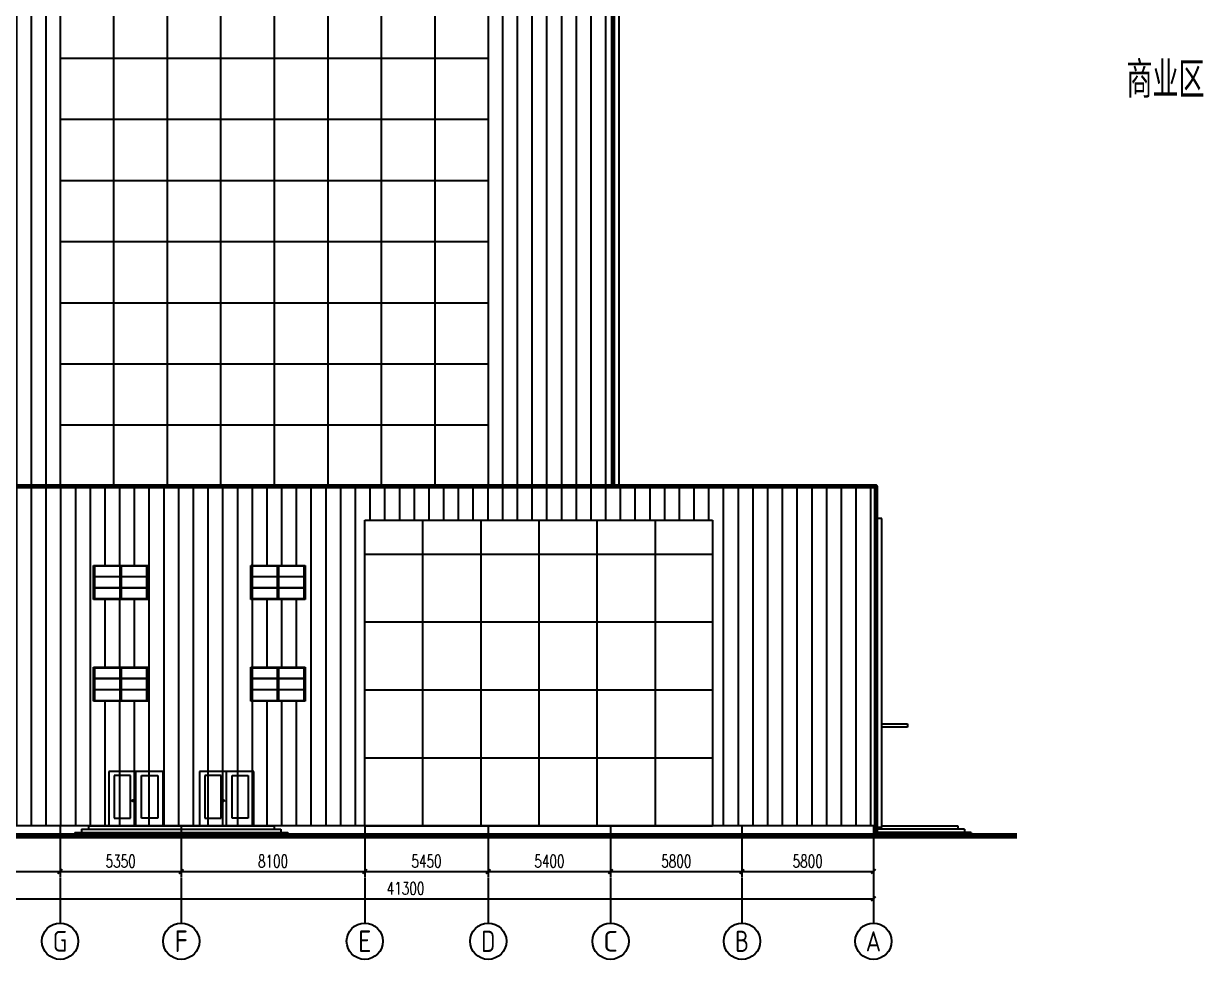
# Model space of a CAD drawing. Extents: x -1 to 1050000, y -900000 to 0.
# Drawn here: x 28251 to 80326, y -145281 to -103956 of the extents above; entities that cross this region are included whole.
import ezdxf
from ezdxf.enums import TextEntityAlignment as Align

# ---------------------------------------------------------------- set-up
doc = ezdxf.new("R2010")
doc.units = 0
doc.header["$LTSCALE"] = 1000
doc.header["$MEASUREMENT"] = 0
for name, color, linetype in [('3T_GLASS', 5, 'Continuous'), ('AXIS', 3, 'Continuous'), ('AXIS_TEXT', 7, 'Continuous'), ('E_CURTWALL', 71, 'Continuous'), ('E_FLOOR', 4, 'Continuous'), ('E_LINE', 7, 'Continuous'), ('E_STAIR', 2, 'Continuous'), ('E_WINDOW', 4, 'Continuous')]:
    doc.layers.add(name, color=color, linetype=linetype)
doc.layers.add('DOTE', color=1, linetype='Continuous', plot=False)
doc.layers.add('outline', color=10, linetype='Continuous', lineweight=60)
doc.styles.add('_TCH_AXIS', font='tssdeng.shx', dxfattribs={"bigfont": 'GBCBIG.shx'})
doc.styles.add('_TCH_DIM_T3', font='SIMPLEX', dxfattribs={"width": 0.705882, "bigfont": 'GBCBIG'})
doc.styles.get("Standard").update_dxf_attribs({"font": 'gbenor.shx', "bigfont": 'gbcbig.shx'})
doc.dimstyles.new('_TCH_ARCH&&100', dxfattribs={"dimtxt": 297.5, "dimasz": 100, "dimexe": 250, "dimexo": 300, "dimgap": 126.25, "dimtad": 1, "dimdec": 0, "dimzin": 0, "dimdsep": 46, "dimtxsty": '_TCH_DIM_T3', "dimblk": 'ARCHTICK', "dimcen": 0.09, "dimclrt": 7, "dimazin": 2, "dimtfac": 1, "dimtdec": 0, "dimtix": 1, "dimtmove": 2, "dimatfit": 3, "dimfxl": 1, "dimtolj": 1, "dimtzin": 0, "dimarcsym": 0})
pattern_1 = [(90, (0, 0), (-650, 4e-14), [])]

# ---------------------------------------------------------------- blocks, each defined once
blk = doc.blocks.new('*U10')
at = {"layer": 'E_WINDOW'}
for p, q in [((48, 1467), (0, 1500)), ((0, 1500), (2400, 1500)), ((0, 0), (0, 1500)), ((2352, 1467), (48, 1467)), ((48, 1467), (48, 33)), ((1176, 1466), (1224, 1466)), ((1176, 34), (1176, 1466)), ((1224, 1466), (1224, 34)), ((2400, 1500), (2352, 1467)), ((2352, 33), (2352, 1467)), ((2400, 1500), (2400, 0)), ((48, 996), (48, 1013)), ((48, 1013), (1176, 1013)), ((1176, 996), (48, 996)), ((1224, 1013), (2352, 1013)), ((2352, 996), (1224, 996)), ((2352, 1013), (2352, 996)), ((48, 33), (0, 0)), ((2400, 0), (0, 0)), ((48, 500), (48, 517)), ((48, 517), (1176, 517)), ((1176, 500), (48, 500)), ((48, 33), (2352, 33)), ((1224, 34), (1176, 34)), ((1224, 517), (2352, 517)), ((2352, 500), (1224, 500)), ((2352, 517), (2352, 500)), ((2352, 33), (2400, 0))]:
    blk.add_line(p, q, dxfattribs=at)
blk = doc.blocks.new('*U11')
at = {"layer": 'E_WINDOW'}
for p, q in [((48, 1467), (0, 1500)), ((0, 1500), (2400, 1500)), ((0, 0), (0, 1500)), ((2352, 1467), (48, 1467)), ((48, 1467), (48, 33)), ((1176, 1466), (1224, 1466)), ((1176, 34), (1176, 1466)), ((1224, 1466), (1224, 34)), ((2400, 1500), (2352, 1467)), ((2352, 33), (2352, 1467)), ((2400, 1500), (2400, 0)), ((48, 996), (48, 1013)), ((48, 1013), (1176, 1013)), ((1176, 996), (48, 996)), ((1224, 1013), (2352, 1013)), ((2352, 996), (1224, 996)), ((2352, 1013), (2352, 996)), ((48, 33), (0, 0)), ((2400, 0), (0, 0)), ((48, 500), (48, 517)), ((48, 517), (1176, 517)), ((1176, 500), (48, 500)), ((48, 33), (2352, 33)), ((1224, 34), (1176, 34)), ((1224, 517), (2352, 517)), ((2352, 500), (1224, 500)), ((2352, 517), (2352, 500)), ((2352, 33), (2400, 0))]:
    blk.add_line(p, q, dxfattribs=at)
blk = doc.blocks.new('*U12')
at = {"layer": 'E_WINDOW'}
for p, q in [((48, 1467), (0, 1500)), ((0, 1500), (2400, 1500)), ((0, 0), (0, 1500)), ((2352, 1467), (48, 1467)), ((48, 1467), (48, 33)), ((1176, 1466), (1224, 1466)), ((1176, 34), (1176, 1466)), ((1224, 1466), (1224, 34)), ((2400, 1500), (2352, 1467)), ((2352, 33), (2352, 1467)), ((2400, 1500), (2400, 0)), ((48, 996), (48, 1013)), ((48, 1013), (1176, 1013)), ((1176, 996), (48, 996)), ((1224, 1013), (2352, 1013)), ((2352, 996), (1224, 996)), ((2352, 1013), (2352, 996)), ((48, 33), (0, 0)), ((2400, 0), (0, 0)), ((48, 500), (48, 517)), ((48, 517), (1176, 517)), ((1176, 500), (48, 500)), ((48, 33), (2352, 33)), ((1224, 34), (1176, 34)), ((1224, 517), (2352, 517)), ((2352, 500), (1224, 500)), ((2352, 517), (2352, 500)), ((2352, 33), (2400, 0))]:
    blk.add_line(p, q, dxfattribs=at)
blk = doc.blocks.new('*U13')
at = {"layer": 'E_WINDOW'}
for p, q in [((48, 1467), (0, 1500)), ((0, 1500), (2400, 1500)), ((0, 0), (0, 1500)), ((2352, 1467), (48, 1467)), ((48, 1467), (48, 33)), ((1176, 1466), (1224, 1466)), ((1176, 34), (1176, 1466)), ((1224, 1466), (1224, 34)), ((2400, 1500), (2352, 1467)), ((2352, 33), (2352, 1467)), ((2400, 1500), (2400, 0)), ((48, 996), (48, 1013)), ((48, 1013), (1176, 1013)), ((1176, 996), (48, 996)), ((1224, 1013), (2352, 1013)), ((2352, 996), (1224, 996)), ((2352, 1013), (2352, 996)), ((48, 33), (0, 0)), ((2400, 0), (0, 0)), ((48, 500), (48, 517)), ((48, 517), (1176, 517)), ((1176, 500), (48, 500)), ((48, 33), (2352, 33)), ((1224, 34), (1176, 34)), ((1224, 517), (2352, 517)), ((2352, 500), (1224, 500)), ((2352, 517), (2352, 500)), ((2352, 33), (2400, 0))]:
    blk.add_line(p, q, dxfattribs=at)
blk = doc.blocks.new('*U676')
blk.add_line((-9450, 0), (9450, 0))
blk = doc.blocks.new('*U675')
at = {"layer": 'E_CURTWALL', "color": 0, "linetype": 'ByBlock', "lineweight": -2, "transparency": 16777216}
for p in [(0, 18900), (0, 16200), (0, 13500), (0, 10800), (0, 8100), (0, 5400), (0, 2700), (0, 0)]:
    blk.add_blockref('*U676', p, dxfattribs=at)
blk = doc.blocks.new('*U678')
blk.add_line((0, -6750), (0, 6750))
blk = doc.blocks.new('*U677')
at = {"layer": 'E_CURTWALL', "color": 0, "linetype": 'ByBlock', "lineweight": -2, "transparency": 16777216}
for p in [(0, 0), (2565, 0), (5130, 0), (7695, 0), (10260, 0), (12825, 0)]:
    blk.add_blockref('*U678', p, dxfattribs=at)
blk = doc.blocks.new('*U680')
blk.add_line((-7675, 0), (7675, 0))
blk = doc.blocks.new('*U679')
at = {"layer": 'E_CURTWALL', "color": 0, "linetype": 'ByBlock', "lineweight": -2, "transparency": 16777216}
for p in [(0, 12000), (0, 9000), (0, 6000), (0, 3000), (0, 0)]:
    blk.add_blockref('*U680', p, dxfattribs=at)
blk = doc.blocks.new('_ArchTick')
at = {"color": 0, "linetype": 'ByBlock', "const_width": 0.4}
blk.add_lwpolyline([(-0.5, -0.5), (0.5, 0.5)], dxfattribs=at)
blk = doc.blocks.new('*D683')
at = {"layer": 'AXIS', "color": 0, "lineweight": -2, "transparency": 16777216}
for p, q in [((59960, -140151), (59960, -141650)), ((65760, -140151), (65760, -141650))]:
    blk.add_line(p, q, dxfattribs=at)
at = {"layer": 'AXIS', "color": 0, "transparency": 16777216}
blk.add_line((59960, -141400), (65760, -141400), dxfattribs=at)
at = {"layer": 'Defpoints', "color": 0, "transparency": 16777216}
for p in [(59960, -139851), (65760, -139851), (65760, -141400)]:
    blk.add_point(p, dxfattribs=at)
at = {"layer": 'AXIS', "color": 0, "transparency": 16777216, "xscale": 200, "yscale": 200, "zscale": 200, "rotation": 180}
blk.add_blockref('_ArchTick', (59960, -141400), dxfattribs=at)
at = {"layer": 'AXIS', "color": 0, "transparency": 16777216, "xscale": 200, "yscale": 200, "zscale": 200}
blk.add_blockref('_ArchTick', (65760, -141400), dxfattribs=at)
at = {"layer": 'AXIS', "color": 7, "transparency": 16777216, "insert": (62860, -140945), "char_height": 550, "attachment_point": 5, "style": '_TCH_DIM_T3'}
blk.add_mtext('\\A1;5800', dxfattribs=at)
blk = doc.blocks.new('*D684')
at = {"layer": 'AXIS', "color": 0, "lineweight": -2, "transparency": 16777216}
for p, q in [((54160, -140151), (54160, -141650)), ((59960, -140151), (59960, -141650))]:
    blk.add_line(p, q, dxfattribs=at)
at = {"layer": 'AXIS', "color": 0, "transparency": 16777216}
blk.add_line((54160, -141400), (59960, -141400), dxfattribs=at)
at = {"layer": 'Defpoints', "color": 0, "transparency": 16777216}
for p in [(54160, -139851), (59960, -139851), (59960, -141400)]:
    blk.add_point(p, dxfattribs=at)
at = {"layer": 'AXIS', "color": 0, "transparency": 16777216, "xscale": 200, "yscale": 200, "zscale": 200, "rotation": 180}
blk.add_blockref('_ArchTick', (54160, -141400), dxfattribs=at)
at = {"layer": 'AXIS', "color": 0, "transparency": 16777216, "xscale": 200, "yscale": 200, "zscale": 200}
blk.add_blockref('_ArchTick', (59960, -141400), dxfattribs=at)
at = {"layer": 'AXIS', "color": 7, "transparency": 16777216, "insert": (57060, -140945), "char_height": 550, "attachment_point": 5, "style": '_TCH_DIM_T3'}
blk.add_mtext('\\A1;5800', dxfattribs=at)
blk = doc.blocks.new('*D685')
at = {"layer": 'AXIS', "color": 0, "lineweight": -2, "transparency": 16777216}
for p, q in [((48760, -140151), (48760, -141650)), ((54160, -140151), (54160, -141650))]:
    blk.add_line(p, q, dxfattribs=at)
at = {"layer": 'AXIS', "color": 0, "transparency": 16777216}
blk.add_line((48760, -141400), (54160, -141400), dxfattribs=at)
at = {"layer": 'Defpoints', "color": 0, "transparency": 16777216}
for p in [(48760, -139851), (54160, -139851), (54160, -141400)]:
    blk.add_point(p, dxfattribs=at)
at = {"layer": 'AXIS', "color": 0, "transparency": 16777216, "xscale": 200, "yscale": 200, "zscale": 200, "rotation": 180}
blk.add_blockref('_ArchTick', (48760, -141400), dxfattribs=at)
at = {"layer": 'AXIS', "color": 0, "transparency": 16777216, "xscale": 200, "yscale": 200, "zscale": 200}
blk.add_blockref('_ArchTick', (54160, -141400), dxfattribs=at)
at = {"layer": 'AXIS', "color": 7, "transparency": 16777216, "insert": (51460, -140945), "char_height": 550, "attachment_point": 5, "style": '_TCH_DIM_T3'}
blk.add_mtext('\\A1;5400', dxfattribs=at)
blk = doc.blocks.new('*D686')
at = {"layer": 'AXIS', "color": 0, "lineweight": -2, "transparency": 16777216}
for p, q in [((43310, -140151), (43310, -141650)), ((48760, -140151), (48760, -141650))]:
    blk.add_line(p, q, dxfattribs=at)
at = {"layer": 'AXIS', "color": 0, "transparency": 16777216}
blk.add_line((43310, -141400), (48760, -141400), dxfattribs=at)
at = {"layer": 'Defpoints', "color": 0, "transparency": 16777216}
for p in [(43310, -139851), (48760, -139851), (48760, -141400)]:
    blk.add_point(p, dxfattribs=at)
at = {"layer": 'AXIS', "color": 0, "transparency": 16777216, "xscale": 200, "yscale": 200, "zscale": 200, "rotation": 180}
blk.add_blockref('_ArchTick', (43310, -141400), dxfattribs=at)
at = {"layer": 'AXIS', "color": 0, "transparency": 16777216, "xscale": 200, "yscale": 200, "zscale": 200}
blk.add_blockref('_ArchTick', (48760, -141400), dxfattribs=at)
at = {"layer": 'AXIS', "color": 7, "transparency": 16777216, "insert": (46035, -140945), "char_height": 550, "attachment_point": 5, "style": '_TCH_DIM_T3'}
blk.add_mtext('\\A1;5450', dxfattribs=at)
blk = doc.blocks.new('*D687')
at = {"layer": 'AXIS', "color": 0, "lineweight": -2, "transparency": 16777216}
for p, q in [((35210, -140151), (35210, -141650)), ((43310, -140151), (43310, -141650))]:
    blk.add_line(p, q, dxfattribs=at)
at = {"layer": 'AXIS', "color": 0, "transparency": 16777216}
blk.add_line((35210, -141400), (43310, -141400), dxfattribs=at)
at = {"layer": 'Defpoints', "color": 0, "transparency": 16777216}
for p in [(35210, -139851), (43310, -139851), (43310, -141400)]:
    blk.add_point(p, dxfattribs=at)
at = {"layer": 'AXIS', "color": 0, "transparency": 16777216, "xscale": 200, "yscale": 200, "zscale": 200, "rotation": 180}
blk.add_blockref('_ArchTick', (35210, -141400), dxfattribs=at)
at = {"layer": 'AXIS', "color": 0, "transparency": 16777216, "xscale": 200, "yscale": 200, "zscale": 200}
blk.add_blockref('_ArchTick', (43310, -141400), dxfattribs=at)
at = {"layer": 'AXIS', "color": 7, "transparency": 16777216, "insert": (39260, -140945), "char_height": 550, "attachment_point": 5, "style": '_TCH_DIM_T3'}
blk.add_mtext('\\A1;8100', dxfattribs=at)
blk = doc.blocks.new('*D688')
at = {"layer": 'AXIS', "color": 0, "lineweight": -2, "transparency": 16777216}
for p, q in [((29860, -140151), (29860, -141650)), ((35210, -140151), (35210, -141650))]:
    blk.add_line(p, q, dxfattribs=at)
at = {"layer": 'AXIS', "color": 0, "transparency": 16777216}
blk.add_line((29860, -141400), (35210, -141400), dxfattribs=at)
at = {"layer": 'Defpoints', "color": 0, "transparency": 16777216}
for p in [(29860, -139851), (35210, -139851), (35210, -141400)]:
    blk.add_point(p, dxfattribs=at)
at = {"layer": 'AXIS', "color": 0, "transparency": 16777216, "xscale": 200, "yscale": 200, "zscale": 200, "rotation": 180}
blk.add_blockref('_ArchTick', (29860, -141400), dxfattribs=at)
at = {"layer": 'AXIS', "color": 0, "transparency": 16777216, "xscale": 200, "yscale": 200, "zscale": 200}
blk.add_blockref('_ArchTick', (35210, -141400), dxfattribs=at)
at = {"layer": 'AXIS', "color": 7, "transparency": 16777216, "insert": (32535, -140945), "char_height": 550, "attachment_point": 5, "style": '_TCH_DIM_T3'}
blk.add_mtext('\\A1;5350', dxfattribs=at)
blk = doc.blocks.new('*D689')
at = {"layer": 'AXIS', "color": 0, "lineweight": -2, "transparency": 16777216}
for p, q in [((24460, -140151), (24460, -141650)), ((29860, -140151), (29860, -141650))]:
    blk.add_line(p, q, dxfattribs=at)
at = {"layer": 'AXIS', "color": 0, "transparency": 16777216}
blk.add_line((24460, -141400), (29860, -141400), dxfattribs=at)
at = {"layer": 'Defpoints', "color": 0, "transparency": 16777216}
for p in [(24460, -139851), (29860, -139851), (29860, -141400)]:
    blk.add_point(p, dxfattribs=at)
at = {"layer": 'AXIS', "color": 0, "transparency": 16777216, "xscale": 200, "yscale": 200, "zscale": 200, "rotation": 180}
blk.add_blockref('_ArchTick', (24460, -141400), dxfattribs=at)
at = {"layer": 'AXIS', "color": 0, "transparency": 16777216, "xscale": 200, "yscale": 200, "zscale": 200}
blk.add_blockref('_ArchTick', (29860, -141400), dxfattribs=at)
at = {"layer": 'AXIS', "color": 7, "transparency": 16777216, "insert": (27160, -140945), "char_height": 550, "attachment_point": 5, "style": '_TCH_DIM_T3'}
blk.add_mtext('\\A1;5400', dxfattribs=at)
blk = doc.blocks.new('*D690')
at = {"layer": 'AXIS', "color": 0, "lineweight": -2, "transparency": 16777216}
for p, q in [((24460, -140551), (24460, -142850)), ((65760, -140551), (65760, -142850))]:
    blk.add_line(p, q, dxfattribs=at)
at = {"layer": 'AXIS', "color": 0, "transparency": 16777216}
blk.add_line((24460, -142600), (65760, -142600), dxfattribs=at)
at = {"layer": 'Defpoints', "color": 0, "transparency": 16777216}
for p in [(24460, -140251), (65760, -140251), (65760, -142600)]:
    blk.add_point(p, dxfattribs=at)
at = {"layer": 'AXIS', "color": 0, "transparency": 16777216, "xscale": 200, "yscale": 200, "zscale": 200, "rotation": 180}
blk.add_blockref('_ArchTick', (24460, -142600), dxfattribs=at)
at = {"layer": 'AXIS', "color": 0, "transparency": 16777216, "xscale": 200, "yscale": 200, "zscale": 200}
blk.add_blockref('_ArchTick', (65760, -142600), dxfattribs=at)
at = {"layer": 'AXIS', "color": 7, "transparency": 16777216, "insert": (45110, -142145), "char_height": 550, "attachment_point": 5, "style": '_TCH_DIM_T3'}
blk.add_mtext('\\A1;41300', dxfattribs=at)
blk = doc.blocks.new('*U682')
at = {"layer": 'E_CURTWALL'}
blk.add_line((0, 25650), (0, -25650), dxfattribs=at)
blk = doc.blocks.new('*U681')
at = {"layer": 'outline', "color": 0, "linetype": 'ByBlock', "lineweight": -2, "transparency": 16777216}
for p in [(0, 0), (2362.5, 0), (4725, 0), (7087.5, 0), (9450, 0), (11812.5, 0), (14175, 0), (16537.5, 0), (18900, 0)]:
    blk.add_blockref('*U682', p, dxfattribs=at)
blk = doc.blocks.new('$EWDLib$00000642')
for p, q in [((1500, 2100), (0, 2100)), ((0, 2100), (0, 0)), ((1500, 0), (1500, 2100)), ((150, 1950), (150, 300)), ((600, 1950), (150, 1950)), ((900, 1950), (1350, 1950)), ((1350, 1950), (1350, 300)), ((0, 0), (1500, 0)), ((150, 300), (600, 300)), ((1350, 300), (900, 300))]:
    blk.add_line(p, q)
for points in [[(750, 0), (750, 2100)], [(600, 300), (600, 1950)], [(900, 300), (900, 1950)]]:
    blk.add_lwpolyline(points)
blk.add_circle((663, 975), 31)

msp = doc.modelspace()

# ---------------------------------------------------------------- hatches: boundary and pattern name
at = {"layer": '3T_GLASS'}
h = msp.add_hatch(dxfattribs=at)
h.set_pattern_fill('_USER', color=5, scale=650, angle=90, pattern_type=0)
h.set_pattern_definition(pattern_1)
h.paths.add_polyline_path([(24360, -124380.85), (29860, -124380.85), (29860, -73080.85), (48760, -73080.85), (48760, -124380.85), (54260, -124380.85), (54260, -71580.85), (43610, -71580.85), (24360, -71580.85)])
h = msp.add_hatch(dxfattribs=at)
h.set_pattern_fill('_USER', color=5, scale=650, angle=90, pattern_type=0)
h.set_pattern_definition(pattern_1)
h.paths.add_polyline_path([(24360, -139380.85), (43310, -139380.85), (43310, -125880.85), (58660, -125880.85), (58660, -139380.85), (65860, -139380.85), (65860, -134880.85), (65860, -125674.26), (65860, -124380.85), (24360, -124380.85), (24360, -125674.26)])
h.paths.add_polyline_path([(31335, -129380.85), (31335, -127880.85), (33735, -127880.85), (33735, -129380.85)], flags=16)
h.paths.add_polyline_path([(31382.93, -129347.42), (31382.93, -127914.27), (33687.07, -127914.27), (33687.07, -129347.42)], flags=0)
h.paths.add_polyline_path([(31383.19, -128880.48), (31383.19, -128863.77), (32511.03, -128863.77), (32511.03, -128384.93), (31383.19, -128384.93), (31383.19, -128368.22), (32511.03, -128368.22), (32511.03, -127914.45), (32558.97, -127914.45), (32558.97, -128368.22), (33686.81, -128368.22), (33686.81, -128384.93), (32558.97, -128384.93), (32558.97, -128863.77), (33686.81, -128863.77), (33686.81, -128880.48), (32558.97, -128880.48), (32558.97, -129347.06), (32511.03, -129347.06), (32511.03, -128880.48)], flags=0)
h.paths.add_polyline_path([(31335, -132380.85), (33735, -132380.85), (33735, -133880.85), (31335, -133880.85)], flags=16)
h.paths.add_polyline_path([(31382.93, -132414.27), (33687.07, -132414.27), (33687.07, -133847.42), (31382.93, -133847.42)], flags=0)
h.paths.add_polyline_path([(31383.19, -132868.22), (32511.03, -132868.22), (32511.03, -132414.45), (32558.97, -132414.45), (32558.97, -132868.22), (33686.81, -132868.22), (33686.81, -132884.93), (32558.97, -132884.93), (32558.97, -133363.77), (33686.81, -133363.77), (33686.81, -133380.48), (32558.97, -133380.48), (32558.97, -133847.06), (32511.03, -133847.06), (32511.03, -133380.48), (31383.19, -133380.48), (31383.19, -133363.77), (32511.03, -133363.77), (32511.03, -132884.93), (31383.19, -132884.93)], flags=0)
h.paths.add_polyline_path([(38285, -129380.85), (38285, -127880.85), (40685, -127880.85), (40685, -129380.85)], flags=16)
h.paths.add_polyline_path([(38332.93, -129347.42), (38332.93, -127914.27), (40637.07, -127914.27), (40637.07, -129347.42)], flags=0)
h.paths.add_polyline_path([(38333.19, -128880.48), (38333.19, -128863.77), (39461.03, -128863.77), (39461.03, -128384.93), (38333.19, -128384.93), (38333.19, -128368.22), (39461.03, -128368.22), (39461.03, -127914.45), (39508.97, -127914.45), (39508.97, -128368.22), (40636.81, -128368.22), (40636.81, -128384.93), (39508.97, -128384.93), (39508.97, -128863.77), (40636.81, -128863.77), (40636.81, -128880.48), (39508.97, -128880.48), (39508.97, -129347.06), (39461.03, -129347.06), (39461.03, -128880.48)], flags=0)
h.paths.add_polyline_path([(38285, -132380.85), (40685, -132380.85), (40685, -133880.85), (38285, -133880.85)], flags=16)
h.paths.add_polyline_path([(38332.93, -132414.27), (40637.07, -132414.27), (40637.07, -133847.42), (38332.93, -133847.42)], flags=0)
h.paths.add_polyline_path([(38333.19, -132868.22), (39461.03, -132868.22), (39461.03, -132414.45), (39508.97, -132414.45), (39508.97, -132868.22), (40636.81, -132868.22), (40636.81, -132884.93), (39508.97, -132884.93), (39508.97, -133363.77), (40636.81, -133363.77), (40636.81, -133380.48), (39508.97, -133380.48), (39508.97, -133847.06), (39461.03, -133847.06), (39461.03, -133380.48), (38333.19, -133380.48), (38333.19, -133363.77), (39461.03, -133363.77), (39461.03, -132884.93), (38333.19, -132884.93)], flags=0)

# ---------------------------------------------------------------- linework, layer by layer
msp.add_line((66130, -139455.85), (65860, -139455.85))
at = {"layer": 'AXIS'}
for p, q in [((29860, -141680.85), (29860, -143680.85)), ((35210, -141680.85), (35210, -143680.85)), ((43310, -141680.85), (43310, -143680.85)), ((48760, -141680.85), (48760, -143680.85)), ((54160, -141680.85), (54160, -143680.85)), ((59960, -141680.85), (59960, -143680.85)), ((65760, -141680.85), (65760, -143680.85))]:
    msp.add_line(p, q, dxfattribs=at)
for centre in [(29860, -144480.85), (35210, -144480.85), (43310, -144480.85), (48760, -144480.85), (54160, -144480.85), (59960, -144480.85), (65760, -144480.85)]:
    msp.add_circle(centre, 800, dxfattribs=at)
at = {"layer": 'DOTE'}
for p, q in [((29860, -139380.85), (29860, -140880.85)), ((35210, -139380.85), (35210, -140880.85)), ((43310, -139380.85), (43310, -140880.85)), ((48760, -139380.85), (48760, -140880.85)), ((54160, -139380.85), (54160, -140880.85)), ((59960, -139380.85), (59960, -140880.85)), ((65760, -139380.85), (65760, -140880.85))]:
    msp.add_line(p, q, dxfattribs=at)
at = {"layer": 'E_CURTWALL'}
for p, q in [((54530, -73005.85), (54530, -124380.85)), ((43310, -125880.85), (58660, -125880.85)), ((58660, -125880.85), (58660, -139380.85)), ((66130, -125805.85), (65860, -125805.85)), ((66130, -139455.85), (66130, -125805.85))]:
    msp.add_line(p, q, dxfattribs=at)
at = {"layer": 'E_FLOOR'}
msp.add_line((65860, -139380.85), (24360, -139380.85), dxfattribs=at)
at = {"layer": 'E_LINE'}
for p, q in [((54260, -74880.85), (54260, -124380.85)), ((65860, -124380.85), (24360, -124380.85)), ((65860, -124380.85), (65860, -125669.45)), ((65860, -125674.26), (65860, -134880.85)), ((65860, -134880.85), (65860, -139830.85))]:
    msp.add_line(p, q, dxfattribs=at)
at = {"layer": 'E_LINE', "lineweight": 90}
msp.add_line((18135, -139830.85), (72085, -139830.85), dxfattribs=at)
at = {"layer": 'E_LINE', "const_width": 40}
msp.add_lwpolyline([(18135, -139850.85), (72085, -139850.85)], dxfattribs=at)
at = {"layer": 'E_STAIR'}
for p, q in [((66130, -134880.85), (67260, -134880.85)), ((67260, -135030.85), (66130, -135030.85)), ((67260, -134880.85), (67260, -135030.85)), ((30810, -139530.85), (39610, -139530.85)), ((30810, -139530.85), (30810, -139680.85)), ((31110, -139380.85), (39310, -139380.85)), ((31110, -139380.85), (31110, -139530.85)), ((39310, -139380.85), (39310, -139530.85)), ((39610, -139530.85), (39610, -139680.85)), ((69780, -139530.85), (65860, -139530.85)), ((66130, -139380.85), (69480, -139380.85)), ((69480, -139380.85), (69480, -139530.85)), ((69780, -139530.85), (69780, -139680.85)), ((30510, -139680.85), (39910, -139680.85)), ((30510, -139680.85), (30510, -139830.85)), ((39910, -139680.85), (39910, -139830.85)), ((70080, -139680.85), (65860, -139680.85)), ((70080, -139680.85), (70080, -139830.85))]:
    msp.add_line(p, q, dxfattribs=at)
at = {"layer": 'outline'}
msp.add_lwpolyline([(24360, -139830.85), (24360, -71580.85), (32810, -71580.85), (32810, -69780.85), (35110, -69780.85), (35110, -66780.85), (43410, -66780.85), (43410, -69780.85), (43610, -69780.85), (43610, -71580.85), (54260, -71580.85), (54260, -124380.85), (65860, -124380.85), (65860, -139830.85)], close=True, dxfattribs=at)
msp.add_lwpolyline([(24360, -124380.85), (54260, -124380.85)], dxfattribs=at)

# ---------------------------------------------------------------- block references
at = {"layer": 'E_CURTWALL'}
for name, p in [('*U675', (39310, -124380.85)), ('*U677', (43310, -132630.85)), ('*U679', (50985, -139380.85))]:
    msp.add_blockref(name, p, dxfattribs=at)
at = {"layer": 'E_WINDOW'}
for name, p in [('*U13', (31335, -129380.85)), ('*U12', (38285, -129380.85)), ('*U11', (31335, -133880.85)), ('*U10', (38285, -133880.85))]:
    msp.add_blockref(name, p, dxfattribs=at)
at = {"layer": 'E_WINDOW', "yscale": 1.142857142857143}
for p, xscale in [((32010, -139380.85), 1.599999999999998), ((36010, -139380.85), 1.6)]:
    msp.add_blockref('$EWDLib$00000642', p, dxfattribs=dict(at, xscale=xscale))
at = {"layer": 'outline'}
msp.add_blockref('*U681', (29860, -98730.85), dxfattribs=at)

# ---------------------------------------------------------------- texts
at = {"insert": (78653.09, -106438.24), "char_height": 1600, "attachment_point": 5}
msp.add_mtext_dynamic_manual_height_columns('商业区', width=28522.3069, gutter_width=1750, heights=[0], dxfattribs=at)
at = {"layer": 'AXIS_TEXT', "style": '_TCH_AXIS', "width": 1.238095}
for s, height, p, p2 in [('G', 911.38, (29534.51, -144936.54), (30185.49, -144936.54)), ('F', 952.3, (34915.24, -144956.99), (35504.76, -144956.99)), ('E', 952.3, (43015.24, -144956.99), (43604.76, -144956.99)), ('D', 931.9, (48449.37, -144946.79), (49070.63, -144946.79)), ('C', 911.38, (53834.51, -144936.54), (54485.49, -144936.54)), ('B', 931.9, (59649.37, -144946.79), (60270.63, -144946.79)), ('A', 890.88, (65420.62, -144926.29), (66099.38, -144926.29))]:
    msp.add_text(s, height=height, dxfattribs=at).set_placement(p, p2, align=Align.FIT)

# ---------------------------------------------------------------- dimensions: what is measured, and where the dimension line sits
at = {"layer": 'AXIS'}
for p1, p2, distance, picture, middle in [((24460, -139850.85), (29860, -139850.85), -1548.78, '*D689', (27160, -140944.62)), ((29860, -139850.85), (35210, -139850.85), -1548.78, '*D688', (32535, -140944.62)), ((35210, -139850.85), (43310, -139850.85), -1548.78, '*D687', (39260, -140944.62)), ((43310, -139850.85), (48760, -139850.85), -1548.78, '*D686', (46035, -140944.62)), ((48760, -139850.85), (54160, -139850.85), -1548.78, '*D685', (51460, -140944.62)), ((54160, -139850.85), (59960, -139850.85), -1548.78, '*D684', (57060, -140944.62)), ((59960, -139850.85), (65760, -139850.85), -1548.78, '*D683', (62860, -140944.62)), ((24460, -140250.85), (65760, -140250.85), -2348.78, '*D690', (45110, -142144.62))]:
    dim = msp.add_aligned_dim(p1=p1, p2=p2, distance=distance, dimstyle='_TCH_ARCH&&100', override={"dimtxt": 550, "dimasz": 200, "dimgap": 180, "dimlwd": 65535}, dxfattribs=at)
    dim.commit()
    dim.dimension.update_dxf_attribs({"geometry": picture, "text_midpoint": middle})

doc.saveas('drawing.dxf')
